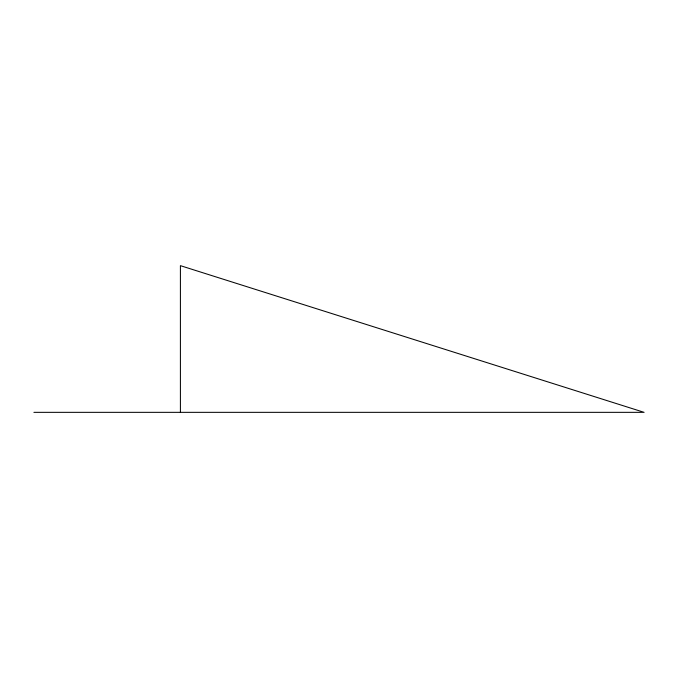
<?xml version="1.0" encoding="UTF-8"?>
<svg xmlns="http://www.w3.org/2000/svg" width="678" height="678" viewBox="0 0 678 678"><rect width="100%" height="100%" fill="white"/><g stroke="black" fill="none" stroke-linecap="round" stroke-linejoin="round"><path stroke-width="1.02" d="M33.9 412.343L644.1 412.343L180.407 265.657L180.407 412.343"/></g></svg>
